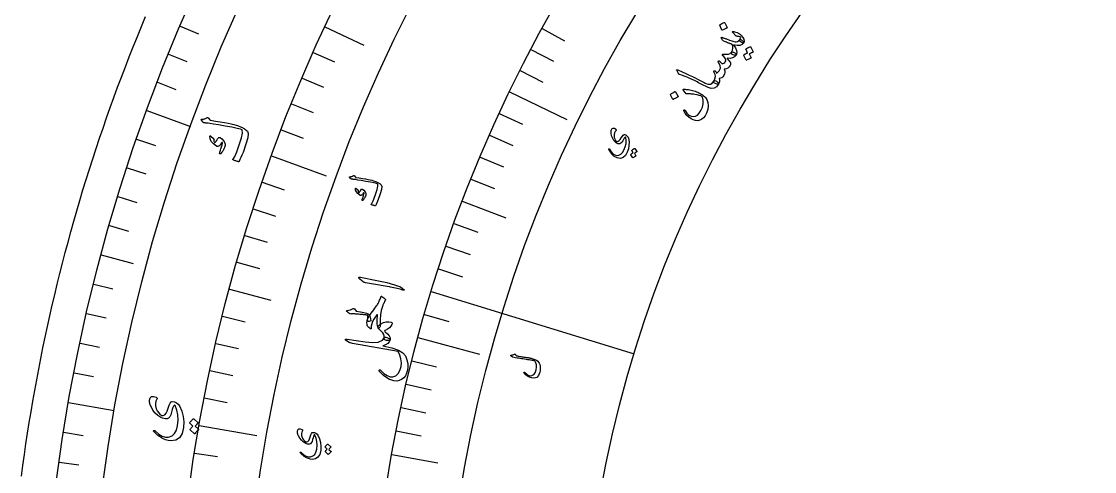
# Model space of a CAD drawing. Header units: millimetres. Extents: x -68 to 68, y -68 to 87.
# Drawn here: x -66.94 to -26, y 8.85 to 26.03 of the extents above; entities that cross this region are included whole.
import ezdxf

# ---------------------------------------------------------------- set-up
doc = ezdxf.new("R2010")
doc.units = ezdxf.units.MM
for name, color, linetype in [('CUT_OUTER', 1, 'Continuous'), ('ENGRAVE', 7, 'Continuous'), ('ENGRAVE_FINE', 8, 'Continuous'), ('TEXT', 5, 'Continuous')]:
    doc.layers.add(name, color=color, linetype=linetype)

msp = doc.modelspace()

# ---------------------------------------------------------------- linework, layer by layer
at = {"layer": 'CUT_OUTER'}
msp.add_lwpolyline([(-66.9404, 8.6736), (-66.8859, 9.0842), (-66.8289, 9.4944), (-66.7694, 9.9043), (-66.7074, 10.3138), (-66.6428, 10.7229), (-66.5758, 11.1316), (-66.5062, 11.5399), (-66.4342, 11.9478), (-66.3596, 12.3552), (-66.2826, 12.7621), (-66.203, 13.1686), (-66.121, 13.5746), (-66.0364, 13.98), (-65.9494, 14.3849), (-65.8599, 14.7893), (-65.7679, 15.1932), (-65.6734, 15.5964), (-65.5765, 15.9991), (-65.4771, 16.4012), (-65.3752, 16.8026), (-65.2709, 17.2034), (-65.1641, 17.6036), (-65.0549, 18.0031), (-64.9432, 18.4019), (-64.8291, 18.8001), (-64.7125, 19.1975), (-64.5935, 19.5942), (-64.472, 19.9902), (-64.3482, 20.3854), (-64.2219, 20.7799), (-64.0932, 21.1735), (-63.962, 21.5664), (-63.8285, 21.9584), (-63.6926, 22.3497), (-63.5542, 22.7401), (-63.4135, 23.1296), (-63.2704, 23.5183), (-63.1249, 23.906), (-62.977, 24.2929), (-62.8268, 24.6789), (-62.6742, 25.0639), (-62.5192, 25.448), (-62.3619, 25.8311), (-62.2022, 26.2133)], dxfattribs=at)
at = {"layer": 'ENGRAVE'}
for points in [[(-55.3641, 25.8167), (-53.8836, 25.1263)], [(-48.3219, 23.3378), (-46.1338, 22.281)], [(-62.1607, 22.6246), (-60.4956, 22.0186)], [(-57.4035, 20.8932), (-55.3103, 20.1313)], [(-50.1239, 19.164), (-48.4594, 18.5276)], [(-63.896, 17.1209), (-62.6735, 16.7933)], [(-59.006, 15.8106), (-57.4282, 15.3878)], [(-51.3095, 15.7164), (-43.5646, 13.3441)], [(-51.8145, 13.9615), (-49.4682, 13.3293)], [(-65.145, 11.4868), (-63.4001, 11.1791)], [(-60.1594, 10.6077), (-57.9658, 10.2209)], [(-52.815, 9.4996), (-51.0611, 9.1841)]]:
    msp.add_lwpolyline(points, dxfattribs=at)
for radius in [66.15, 66.15, 64.3781, 61.0875, 61.0875, 58.4888, 53.6625, 53.6625, 50.8275, 45.5625, 45.5625]:
    msp.add_circle((0, 0), radius, dxfattribs=at)
at = {"layer": 'ENGRAVE_FINE'}
for points in [[(-60.8914, 25.8469), (-60.1924, 25.5502)], [(-47.076, 25.7588), (-46.2233, 25.2922)], [(-61.3332, 24.7802), (-60.6291, 24.4958)], [(-55.8062, 24.8465), (-54.9922, 24.4841)], [(-47.5047, 24.9593), (-46.6443, 24.5072)], [(-56.2313, 23.8688), (-55.4112, 23.5206)], [(-47.9201, 24.1522), (-47.0521, 23.7147)], [(-61.7563, 23.706), (-61.0474, 23.4339)], [(-56.6393, 22.8838), (-55.8132, 22.55)], [(-48.7101, 22.5163), (-47.8278, 22.1085)], [(-57.0301, 21.8918), (-56.1983, 21.5725)], [(-62.5461, 21.5363), (-61.8281, 21.2891)], [(-49.0846, 21.688), (-48.1955, 21.2952)], [(-49.4451, 20.853), (-48.5495, 20.4753)], [(-62.9124, 20.4415), (-62.1902, 20.2068)], [(-57.7594, 19.8881), (-56.9169, 19.5981)], [(-49.7916, 20.0116), (-48.8897, 19.6491)], [(-63.2596, 19.3404), (-62.5334, 19.1184)], [(-58.0977, 18.8771), (-57.2503, 18.6017)], [(-63.5875, 18.2334), (-62.8575, 18.0241)], [(-50.442, 18.3105), (-49.5283, 17.9788)], [(-58.4183, 17.8603), (-57.5662, 17.5998)], [(-50.7456, 17.4512), (-49.8265, 17.1351)], [(-58.7211, 16.838), (-57.8646, 16.5924)], [(-51.0348, 16.5864), (-50.1104, 16.286)], [(-64.1851, 16.0031), (-63.4482, 15.8194)], [(-64.4546, 14.8805), (-63.7147, 14.7097)], [(-59.2729, 14.7784), (-58.4084, 14.5629)], [(-51.5694, 14.8413), (-50.6353, 14.5725)], [(-64.7045, 13.7534), (-63.9617, 13.5955)], [(-59.5218, 13.7417), (-58.6537, 13.5413)], [(-59.7526, 12.7008), (-58.8811, 12.5156)], [(-52.0447, 13.0772), (-51.102, 12.8403)], [(-64.9346, 12.622), (-64.1892, 12.4771)], [(-52.26, 12.1886), (-51.3134, 11.9678)], [(-59.9652, 11.656), (-59.0905, 11.486)], [(-52.4601, 11.2959), (-51.5099, 11.0913)], [(-65.3356, 10.3481), (-64.5856, 10.2293)], [(-52.6452, 10.3995), (-51.6916, 10.2111)], [(-60.3354, 9.5562), (-59.4554, 9.4168)], [(-65.5062, 9.2063), (-64.7542, 9.1006)]]:
    msp.add_lwpolyline(points, dxfattribs=at)
at = {"layer": 'TEXT'}
for points in [[(-40.3022, 25.8794), (-40.303, 25.8834), (-40.3022, 25.8878), (-40.2999, 25.8925), (-40.296, 25.8975), (-40.2564, 25.9257), (-40.2149, 25.9495), (-40.1714, 25.9689), (-40.126, 25.9838), (-40.1202, 25.9844), (-40.1155, 25.9832), (-40.1119, 25.9804), (-40.1094, 25.9758), (-40.0224, 25.7903), (-40.0211, 25.7847), (-40.0231, 25.7798), (-40.0283, 25.7756), (-40.0368, 25.7721), (-40.0442, 25.7692), (-40.0555, 25.7643), (-40.0708, 25.7574), (-40.09, 25.7487), (-40.1133, 25.7378), (-40.1409, 25.7244), (-40.1727, 25.7086), (-40.2088, 25.6904), (-40.2142, 25.6883), (-40.2183, 25.6882), (-40.2212, 25.69), (-40.2228, 25.6938)], [(-40.1661, 25.2838), (-40.1744, 25.2896), (-40.1845, 25.3007), (-40.1963, 25.317), (-40.21, 25.3386), (-40.2223, 25.3601), (-40.232, 25.3776), (-40.2391, 25.3912), (-40.2438, 25.4007), (-40.2441, 25.4136), (-40.2381, 25.4204), (-40.2258, 25.4211), (-40.2072, 25.4158), (-40.1951, 25.4113), (-40.1805, 25.4061), (-40.1635, 25.4002), (-40.1441, 25.3936), (-40.1225, 25.3862), (-40.0991, 25.3777), (-40.0737, 25.3682), (-40.0465, 25.3577), (-39.9311, 25.3166), (-39.8377, 25.2857), (-39.7662, 25.2649), (-39.7168, 25.2542), (-39.6678, 25.2538), (-39.6243, 25.2642), (-39.5865, 25.2856), (-39.5541, 25.318), (-39.545, 25.3273), (-39.5345, 25.3338), (-39.5224, 25.3372), (-39.5089, 25.3376), (-39.4933, 25.335), (-39.478, 25.3286), (-39.4632, 25.3184), (-39.4487, 25.3044), (-39.414, 25.2697), (-39.3911, 25.2419), (-39.38, 25.221), (-39.3808, 25.207), (-39.4459, 25.1419), (-39.5326, 25.1082), (-39.6409, 25.1058), (-39.7709, 25.1346), (-39.7758, 25.1352), (-39.7784, 25.1346), (-39.7786, 25.1329), (-39.7765, 25.1301), (-39.7034, 25.019), (-39.6622, 24.9169), (-39.6531, 24.8239), (-39.6761, 24.7397), (-39.6818, 24.7321), (-39.6902, 24.7278), (-39.7012, 24.7268), (-39.7149, 24.7292), (-39.733, 24.7349), (-39.7554, 24.743), (-39.7821, 24.7535), (-39.8131, 24.7662), (-39.841, 24.7822), (-39.8565, 24.8013), (-39.8598, 24.8234), (-39.8507, 24.8485), (-39.8139, 24.9287), (-39.7977, 25.0054), (-39.8021, 25.0786), (-39.8271, 25.1485), (-39.8329, 25.1532), (-39.847, 25.1598), (-39.8694, 25.1682), (-39.9001, 25.1784), (-39.9191, 25.1847), (-39.9422, 25.1931), (-39.9694, 25.2036), (-40.0007, 25.2161), (-40.036, 25.2305), (-40.0754, 25.2466), (-40.1187, 25.2644), (-40.1661, 25.2838)], [(-39.8015, 25.6097), (-39.81, 25.6215), (-39.8118, 25.6307), (-39.8068, 25.6372), (-39.795, 25.641), (-39.7664, 25.6407), (-39.7309, 25.6338), (-39.6884, 25.6203), (-39.6389, 25.6003), (-39.6141, 25.5889), (-39.5907, 25.577), (-39.5687, 25.5644), (-39.5482, 25.5512), (-39.5289, 25.5375), (-39.511, 25.5234), (-39.4943, 25.509), (-39.4788, 25.4942), (-39.4143, 25.4182), (-39.3764, 25.345), (-39.3653, 25.2746), (-39.3808, 25.207), (-39.3917, 25.1987), (-39.4124, 25.201), (-39.443, 25.214), (-39.4833, 25.2376), (-39.5217, 25.2643), (-39.5463, 25.2866), (-39.5571, 25.3045), (-39.5541, 25.318), (-39.5381, 25.339), (-39.5229, 25.3635), (-39.5084, 25.3916), (-39.4947, 25.4232), (-39.5379, 25.4398), (-39.5749, 25.4517), (-39.6057, 25.459), (-39.6304, 25.4616), (-39.6501, 25.4628), (-39.6664, 25.4658), (-39.6791, 25.4706), (-39.6883, 25.4771)], [(-39.2979, 24.9585), (-39.2988, 24.9624), (-39.2982, 24.9666), (-39.2959, 24.9712), (-39.2921, 24.9762), (-39.2731, 24.9904), (-39.2537, 25.0035), (-39.234, 25.0156), (-39.2139, 25.0266), (-39.1933, 25.0366), (-39.1719, 25.0456), (-39.1498, 25.0536), (-39.127, 25.0606), (-39.1212, 25.0611), (-39.1161, 25.0597), (-39.1119, 25.0565), (-39.1085, 25.0514), (-39.0201, 24.867), (-39.0198, 24.8633), (-39.0221, 24.8596), (-39.0271, 24.856), (-39.0348, 24.8525), (-39.041, 24.8506), (-39.0502, 24.847), (-39.0623, 24.8416), (-39.0775, 24.8344), (-39.0958, 24.8254), (-39.1175, 24.8146), (-39.1425, 24.8019), (-39.1709, 24.7873), (-39.1024, 24.6432), (-39.101, 24.6377), (-39.1028, 24.6329), (-39.1079, 24.6289), (-39.1163, 24.6255), (-39.1235, 24.6226), (-39.1346, 24.6179), (-39.1495, 24.6112), (-39.1684, 24.6027), (-39.1913, 24.5921), (-39.2183, 24.5791), (-39.2495, 24.5637), (-39.2849, 24.546), (-39.2896, 24.5448), (-39.2934, 24.5454), (-39.296, 24.5475), (-39.2977, 24.5514), (-39.3806, 24.7334), (-39.3815, 24.7373), (-39.3809, 24.7415), (-39.3787, 24.7461), (-39.3749, 24.7511), (-39.3596, 24.7637), (-39.3437, 24.7754), (-39.3273, 24.786), (-39.3104, 24.7956), (-39.293, 24.8043), (-39.2753, 24.8121), (-39.2573, 24.819), (-39.239, 24.8251)], [(-40.5129, 24.0774), (-40.5199, 24.0899), (-40.5244, 24.1016), (-40.5265, 24.1124), (-40.526, 24.1224), (-40.5231, 24.131), (-40.5177, 24.1374), (-40.51, 24.1418), (-40.4998, 24.1441), (-40.4885, 24.1432), (-40.4774, 24.138), (-40.4665, 24.1287), (-40.4558, 24.1152), (-40.4511, 24.1071), (-40.4461, 24.0991), (-40.4407, 24.091), (-40.4351, 24.0829), (-40.4294, 24.0746), (-40.4239, 24.066), (-40.4186, 24.0569), (-40.4136, 24.0476), (-40.3202, 24.1402), (-40.2772, 24.2387), (-40.2846, 24.3435), (-40.3424, 24.4547), (-40.3494, 24.4672), (-40.354, 24.4785), (-40.3563, 24.4888), (-40.3563, 24.4979), (-40.3534, 24.5066), (-40.3483, 24.5132), (-40.3412, 24.5179), (-40.3318, 24.5206), (-40.3215, 24.5205), (-40.3114, 24.5168), (-40.3014, 24.5096), (-40.2916, 24.4988), (-40.2687, 24.4712), (-40.2484, 24.4498), (-40.2307, 24.4347), (-40.2155, 24.4258), (-40.1901, 24.4195), (-40.1642, 24.4233), (-40.1379, 24.4371), (-40.1111, 24.461), (-40.0878, 24.4904), (-40.073, 24.519), (-40.0667, 24.5469), (-40.0689, 24.5739), (-40.0812, 24.6039), (-40.1052, 24.6404), (-40.141, 24.6834), (-40.1884, 24.7331), (-40.1939, 24.7395), (-40.1959, 24.7471), (-40.1945, 24.756), (-40.1896, 24.766), (-40.1826, 24.7752), (-40.1749, 24.7812), (-40.1664, 24.784), (-40.1572, 24.7837), (-40.054, 24.7723), (-39.9683, 24.7795), (-39.9001, 24.8056), (-39.8495, 24.8505), (-39.8375, 24.8589), (-39.821, 24.8615), (-39.8001, 24.8584), (-39.7747, 24.8494), (-39.7484, 24.8378), (-39.7259, 24.8249), (-39.7073, 24.8108), (-39.6925, 24.7954), (-39.6803, 24.779), (-39.6733, 24.7646), (-39.6715, 24.7522), (-39.6749, 24.7416), (-39.7327, 24.6755), (-39.8079, 24.6347), (-39.9006, 24.6193), (-40.0108, 24.6291), (-40.0165, 24.6298), (-40.0193, 24.6284), (-40.0194, 24.6249), (-40.0168, 24.6194), (-39.9724, 24.5674), (-39.9374, 24.5226), (-39.9118, 24.4849), (-39.8955, 24.4543), (-39.8873, 24.4269), (-39.8848, 24.4006), (-39.888, 24.3755), (-39.8967, 24.3515), (-39.9403, 24.2896), (-39.993, 24.2449), (-40.055, 24.2173), (-40.1262, 24.2069), (-40.111, 24.143), (-40.1095, 24.0816), (-40.1219, 24.0227), (-40.1481, 23.966), (-40.1834, 23.9177), (-40.2243, 23.8815), (-40.2709, 23.8576), (-40.3232, 23.8459), (-40.3125, 23.7873), (-40.312, 23.7332), (-40.3218, 23.6836), (-40.3419, 23.6384), (-40.3599, 23.6265), (-40.3924, 23.6279), (-40.4392, 23.6427), (-40.5004, 23.6707), (-40.5169, 23.6831), (-40.5255, 23.6992), (-40.5263, 23.719), (-40.5194, 23.7424), (-40.4814, 23.8393), (-40.4676, 23.9273), (-40.4781, 24.0067), (-40.5129, 24.0774)], [(-41.9412, 24.1624), (-41.9449, 24.1697), (-41.9467, 24.1757), (-41.9467, 24.1803), (-41.9449, 24.1835), (-41.9395, 24.1868), (-41.9292, 24.1866), (-41.914, 24.1829), (-41.894, 24.1757), (-41.7364, 24.1071), (-41.5918, 24.0417), (-41.4602, 23.9796), (-41.3414, 23.921), (-41.2408, 23.8692), (-41.1505, 23.8229), (-41.0707, 23.782), (-41.0011, 23.7467), (-40.9421, 23.7167), (-40.8935, 23.6919), (-40.8554, 23.6724), (-40.8278, 23.6582), (-40.7373, 23.6291), (-40.6558, 23.6335), (-40.5832, 23.6713), (-40.5194, 23.7424), (-40.5003, 23.7614), (-40.4781, 23.7677), (-40.4527, 23.7612), (-40.4242, 23.742), (-40.3831, 23.7055), (-40.3556, 23.676), (-40.3419, 23.6537), (-40.3419, 23.6384), (-40.4231, 23.534), (-40.5168, 23.4766), (-40.6234, 23.4665), (-40.7429, 23.5036), (-40.7956, 23.529), (-40.8483, 23.5548), (-40.9008, 23.5811), (-40.9533, 23.6078), (-41.0058, 23.6348), (-41.0583, 23.662), (-41.1109, 23.6894), (-41.1635, 23.717), (-41.2638, 23.7698), (-41.3552, 23.8154), (-41.4376, 23.8539), (-41.5112, 23.8852), (-41.5829, 23.9134), (-41.6599, 23.9425), (-41.742, 23.9726), (-41.8295, 24.0036), (-41.8448, 24.0099), (-41.8576, 24.0177), (-41.8678, 24.0271), (-41.8755, 24.0381)], [(-42.1768, 23.2318), (-42.1779, 23.2358), (-42.1775, 23.2402), (-42.1754, 23.2451), (-42.1718, 23.2504), (-42.1342, 23.2814), (-42.0942, 23.3081), (-42.0521, 23.3306), (-42.0077, 23.3487), (-42.0019, 23.3497), (-41.9971, 23.3488), (-41.9933, 23.3462), (-41.9905, 23.3418), (-41.8915, 23.1621), (-41.8899, 23.1565), (-41.8915, 23.1515), (-41.8965, 23.1469), (-41.9048, 23.1429), (-41.9119, 23.1394), (-41.9229, 23.1337), (-41.9377, 23.1258), (-41.9563, 23.1157), (-41.9789, 23.1031), (-42.0056, 23.0878), (-42.0364, 23.0697), (-42.0712, 23.0489), (-42.0765, 23.0465), (-42.0806, 23.0461), (-42.0836, 23.0478), (-42.0855, 23.0515)], [(-41.668, 23.4408), (-41.6249, 23.4388), (-41.5805, 23.4354), (-41.535, 23.4307), (-41.4883, 23.4245), (-41.4402, 23.4166), (-41.3908, 23.4065), (-41.3399, 23.3943), (-41.2876, 23.3799), (-41.2365, 23.3639), (-41.187, 23.3459), (-41.1391, 23.3259), (-41.0929, 23.3038), (-41.0482, 23.2796), (-41.0049, 23.2533), (-40.963, 23.2247), (-40.9225, 23.1941), (-40.882, 23.1583), (-40.8469, 23.1211), (-40.8172, 23.0825), (-40.793, 23.0424), (-40.7503, 22.9286), (-40.7386, 22.8044), (-40.7577, 22.6696), (-40.8075, 22.524), (-40.8579, 22.4267), (-40.9169, 22.3496), (-40.9846, 22.2925), (-41.0611, 22.2556), (-41.1419, 22.2402), (-41.2246, 22.2441), (-41.3091, 22.2673), (-41.3956, 22.3099), (-41.4793, 22.3697), (-41.5524, 22.4405), (-41.6151, 22.5224), (-41.6671, 22.6153), (-41.6718, 22.6282), (-41.6726, 22.6386), (-41.6696, 22.6466), (-41.6627, 22.6522), (-41.6528, 22.6555), (-41.6429, 22.6526), (-41.6332, 22.6435), (-41.6236, 22.6283), (-41.5511, 22.5244), (-41.4746, 22.4511), (-41.3943, 22.4082), (-41.3102, 22.3957), (-41.2286, 22.4118), (-41.1527, 22.4557), (-41.0822, 22.5273), (-41.0171, 22.6267), (-40.9601, 22.7588), (-40.9311, 22.8888), (-40.93, 23.0167), (-40.9568, 23.1428), (-40.9584, 23.146), (-40.9616, 23.1494), (-40.9663, 23.153), (-40.9725, 23.1569), (-41.024, 23.1822), (-41.088, 23.2044), (-41.1647, 23.2236), (-41.254, 23.2395), (-41.2998, 23.2459), (-41.3428, 23.2513), (-41.3828, 23.2557), (-41.42, 23.2591), (-41.4543, 23.2613), (-41.4855, 23.2622), (-41.5137, 23.2616), (-41.5389, 23.2597), (-41.5518, 23.2593), (-41.5625, 23.261), (-41.571, 23.2648), (-41.5774, 23.2707), (-41.691, 23.4139), (-41.6964, 23.4244), (-41.6944, 23.4324), (-41.6849, 23.4379), (-41.668, 23.4408)], [(-60.0557, 22.2926), (-60.0263, 22.2967), (-59.998, 22.3018), (-59.9707, 22.308), (-59.9445, 22.3152), (-59.9194, 22.3236), (-59.8952, 22.3333), (-59.8719, 22.3444), (-59.8496, 22.3569), (-59.8383, 22.3606), (-59.8273, 22.3591), (-59.8166, 22.3525), (-59.8062, 22.3406), (-59.7533, 22.2731), (-59.7474, 22.2663), (-59.7422, 22.2611), (-59.7377, 22.2574), (-59.7339, 22.2553), (-59.5344, 22.2244), (-59.3546, 22.195), (-59.1945, 22.1672), (-59.0542, 22.141), (-58.9337, 22.1165), (-58.8333, 22.0935), (-58.753, 22.0722), (-58.6928, 22.0525), (-58.5809, 22.0104), (-58.5462, 21.9951), (-58.512, 21.978), (-58.4783, 21.9592), (-58.4451, 21.9386), (-58.4124, 21.9161), (-58.3803, 21.8916), (-58.3489, 21.8651), (-58.318, 21.8365), (-58.2894, 21.7479), (-58.3087, 21.5835), (-58.3752, 21.3431), (-58.488, 21.0264), (-58.5269, 20.9288), (-58.5652, 20.8393), (-58.6032, 20.758), (-58.6407, 20.6849), (-58.6461, 20.6789), (-58.6524, 20.6755), (-58.6593, 20.6746), (-58.667, 20.6762), (-58.7029, 20.6865), (-58.7356, 20.6962), (-58.7649, 20.7051), (-58.7909, 20.7134), (-58.8139, 20.7211), (-58.8341, 20.7283), (-58.8516, 20.7351), (-58.8664, 20.7413), (-58.8745, 20.7453), (-58.8782, 20.75), (-58.8775, 20.7554), (-58.8723, 20.7614), (-58.8371, 20.8093), (-58.8007, 20.8741), (-58.7631, 20.9558), (-58.7241, 21.0544), (-58.6166, 21.3523), (-58.5455, 21.5901), (-58.5115, 21.7683), (-58.5152, 21.887), (-58.5848, 21.9128), (-58.7164, 21.9459), (-58.9102, 21.9861), (-59.166, 22.0332), (-59.4231, 22.0781), (-59.6178, 22.111), (-59.7503, 22.1321), (-59.8204, 22.1417), (-59.8397, 22.1437), (-59.8579, 22.1456), (-59.8748, 22.1474), (-59.8904, 22.1491), (-59.9047, 22.1505), (-59.9174, 22.1517), (-59.9286, 22.1527), (-59.9382, 22.1535), (-59.9587, 22.1564), (-59.9771, 22.1625), (-59.9933, 22.1718), (-60.0074, 22.1843), (-60.0779, 22.2609), (-60.0824, 22.2668), (-60.0847, 22.2722), (-60.085, 22.2771), (-60.0832, 22.2816), (-60.0781, 22.286), (-60.0719, 22.2893), (-60.0644, 22.2916), (-60.0557, 22.2926)], [(-44.2564, 21.865), (-44.293, 21.8279), (-44.318, 21.7786), (-44.3313, 21.7172), (-44.3328, 21.6437), (-44.3248, 21.5927), (-44.3085, 21.5456), (-44.2839, 21.5024), (-44.2511, 21.4631), (-44.2437, 21.4572), (-44.235, 21.4527), (-44.2252, 21.4499), (-44.2142, 21.4486), (-44.1743, 21.4561), (-44.1345, 21.4817), (-44.0947, 21.5255), (-44.0549, 21.5875), (-44.0161, 21.6489), (-43.9804, 21.6897), (-43.9478, 21.71), (-43.9182, 21.7098), (-43.8677, 21.6864), (-43.8281, 21.6547), (-43.7994, 21.6147), (-43.7816, 21.5664), (-43.7617, 21.4313), (-43.7629, 21.2988), (-43.7853, 21.1686), (-43.8288, 21.0407), (-43.9013, 20.913), (-43.9886, 20.8331), (-44.091, 20.801), (-44.2087, 20.8168), (-44.2658, 20.8413), (-44.323, 20.8781), (-44.3803, 20.9272), (-44.4377, 20.9885), (-44.4528, 21.0076), (-44.467, 21.0266), (-44.4804, 21.0455), (-44.4929, 21.0644), (-44.5047, 21.0833), (-44.5158, 21.1024), (-44.5262, 21.1217), (-44.5358, 21.1412), (-44.539, 21.1508), (-44.5388, 21.1579), (-44.5352, 21.1625), (-44.528, 21.1646), (-44.5207, 21.1642), (-44.5142, 21.1618), (-44.5086, 21.1576), (-44.5039, 21.1515), (-44.4396, 21.0515), (-44.3731, 20.979), (-44.3047, 20.9339), (-44.2343, 20.9159), (-44.1475, 20.924), (-44.0716, 20.9602), (-44.0068, 21.0245), (-43.9528, 21.117), (-43.9033, 21.2449), (-43.875, 21.368), (-43.8678, 21.4866), (-43.882, 21.6006), (-43.8842, 21.6082), (-43.888, 21.6125), (-43.8935, 21.6135), (-43.9005, 21.6114), (-43.9183, 21.5975), (-43.9415, 21.5695), (-43.9698, 21.5273), (-44.0032, 21.471), (-44.0397, 21.4148), (-44.0757, 21.3759), (-44.1114, 21.3543), (-44.1467, 21.35), (-44.1823, 21.3573), (-44.2165, 21.3711), (-44.2495, 21.3915), (-44.2812, 21.4184), (-44.3377, 21.4836), (-44.3826, 21.5579), (-44.416, 21.6414), (-44.4378, 21.7342), (-44.442, 21.7581), (-44.4448, 21.7807), (-44.446, 21.8019), (-44.4458, 21.8218), (-44.4443, 21.8402), (-44.4416, 21.8573), (-44.4376, 21.8728), (-44.4325, 21.887), (-44.4017, 21.937), (-44.363, 21.9579), (-44.3164, 21.9496), (-44.262, 21.9121), (-44.2493, 21.898), (-44.2441, 21.8854), (-44.2465, 21.8744), (-44.2564, 21.865)], [(-59.7515, 21.649), (-59.7493, 21.6531), (-59.7462, 21.6563), (-59.7422, 21.6584), (-59.7372, 21.6596), (-59.7333, 21.6592), (-59.7294, 21.6581), (-59.7253, 21.6563), (-59.7212, 21.6538), (-59.6173, 21.561), (-59.6072, 21.5506), (-59.6, 21.5409), (-59.5957, 21.532), (-59.5945, 21.5238), (-59.5968, 21.4917), (-59.595, 21.463), (-59.589, 21.4378), (-59.5789, 21.4159), (-59.5717, 21.4098), (-59.5613, 21.4109), (-59.5475, 21.4194), (-59.5305, 21.4352), (-59.5214, 21.4466), (-59.5124, 21.4585), (-59.5035, 21.4709), (-59.4948, 21.4839), (-59.4861, 21.4976), (-59.4775, 21.512), (-59.4689, 21.5273), (-59.4603, 21.5435), (-59.4147, 21.5934), (-59.3582, 21.5941), (-59.2907, 21.5457), (-59.212, 21.4483), (-59.1912, 21.4124), (-59.1766, 21.3794), (-59.1685, 21.3495), (-59.1667, 21.3225), (-59.1707, 21.2949), (-59.1813, 21.2587), (-59.1985, 21.2138), (-59.2224, 21.1602), (-59.2351, 21.1331), (-59.2482, 21.1077), (-59.2617, 21.084), (-59.2755, 21.0621), (-59.2891, 21.0418), (-59.3023, 21.0229), (-59.315, 21.0054), (-59.3271, 20.9894), (-59.3372, 20.9805), (-59.3471, 20.975), (-59.3567, 20.973), (-59.366, 20.9745), (-59.3745, 20.9792), (-59.3795, 20.9858), (-59.3808, 20.9944), (-59.3785, 21.005), (-59.3692, 21.038), (-59.3581, 21.0752), (-59.3452, 21.1167), (-59.3304, 21.1623), (-59.3027, 21.2475), (-59.2841, 21.3152), (-59.2746, 21.3652), (-59.2744, 21.3978), (-59.2758, 21.4025), (-59.2786, 21.4058), (-59.2829, 21.4077), (-59.2888, 21.4082), (-59.2928, 21.4074), (-59.2972, 21.4047), (-59.3019, 21.4002), (-59.3069, 21.3939), (-59.3471, 21.3326), (-59.3652, 21.3075), (-59.3841, 21.2872), (-59.4039, 21.2718), (-59.4245, 21.2612), (-59.4469, 21.254), (-59.4678, 21.2525), (-59.4873, 21.2567), (-59.5055, 21.2666), (-59.6201, 21.3554), (-59.6993, 21.4487), (-59.7431, 21.5466), (-59.7515, 21.649)], [(-43.6525, 21.0976), (-43.6534, 21.1002), (-43.6533, 21.103), (-43.6521, 21.1062), (-43.65, 21.1098), (-43.6385, 21.1206), (-43.6267, 21.1308), (-43.6146, 21.1403), (-43.6021, 21.1492), (-43.5893, 21.1574), (-43.5758, 21.165), (-43.5618, 21.172), (-43.5473, 21.1784), (-43.5434, 21.1791), (-43.54, 21.1786), (-43.5369, 21.1768), (-43.5343, 21.1737), (-43.4615, 21.0585), (-43.461, 21.0561), (-43.4622, 21.0534), (-43.4653, 21.0507), (-43.4701, 21.0477), (-43.474, 21.046), (-43.4798, 21.0429), (-43.4875, 21.0383), (-43.4969, 21.0324), (-43.5084, 21.0251), (-43.5219, 21.0162), (-43.5375, 21.0059), (-43.5552, 20.9941), (-43.4989, 20.9038), (-43.4975, 20.9003), (-43.4984, 20.897), (-43.5014, 20.8939), (-43.5067, 20.891), (-43.5113, 20.8886), (-43.5183, 20.8846), (-43.5277, 20.879), (-43.5395, 20.872), (-43.5539, 20.8632), (-43.5708, 20.8525), (-43.5903, 20.84), (-43.6124, 20.8255), (-43.6155, 20.8244), (-43.618, 20.8245), (-43.6199, 20.8257), (-43.6213, 20.8281), (-43.69, 20.9424), (-43.6909, 20.9449), (-43.6908, 20.9478), (-43.6897, 20.951), (-43.6875, 20.9546), (-43.6784, 20.9641), (-43.6688, 20.973), (-43.6587, 20.9813), (-43.6482, 20.9889), (-43.6374, 20.996), (-43.6263, 21.0025), (-43.6149, 21.0085), (-43.6032, 21.0139)], [(-54.409, 20.1001), (-54.3888, 20.1028), (-54.3693, 20.1063), (-54.3506, 20.1106), (-54.3327, 20.1155), (-54.3154, 20.1212), (-54.2988, 20.1279), (-54.2828, 20.1355), (-54.2675, 20.144), (-54.2598, 20.1466), (-54.2522, 20.1456), (-54.2448, 20.141), (-54.2377, 20.1329), (-54.2012, 20.0867), (-54.1971, 20.0821), (-54.1935, 20.0785), (-54.1904, 20.076), (-54.1878, 20.0745), (-54.0506, 20.0534), (-53.927, 20.0334), (-53.8169, 20.0145), (-53.7204, 19.9967), (-53.6376, 19.98), (-53.5685, 19.9644), (-53.5133, 19.9498), (-53.4718, 19.9364), (-53.3948, 19.9077), (-53.371, 19.8972), (-53.3474, 19.8855), (-53.3242, 19.8726), (-53.3013, 19.8585), (-53.2788, 19.8431), (-53.2567, 19.8263), (-53.2351, 19.8081), (-53.2138, 19.7885), (-53.1941, 19.7275), (-53.2072, 19.6143), (-53.2529, 19.4488), (-53.3306, 19.2306), (-53.3575, 19.1634), (-53.384, 19.1019), (-53.4102, 19.0459), (-53.4361, 18.9956), (-53.4399, 18.9916), (-53.4442, 18.9892), (-53.449, 18.9886), (-53.4543, 18.9897), (-53.4789, 18.9968), (-53.5014, 19.0035), (-53.5215, 19.0098), (-53.5394, 19.0155), (-53.5552, 19.0208), (-53.5691, 19.0258), (-53.5811, 19.0305), (-53.5912, 19.0348), (-53.5968, 19.0376), (-53.5993, 19.0408), (-53.5988, 19.0445), (-53.5952, 19.0486), (-53.571, 19.0815), (-53.5458, 19.126), (-53.5198, 19.1822), (-53.4929, 19.2501), (-53.4188, 19.455), (-53.37, 19.6186), (-53.3468, 19.7412), (-53.3495, 19.8229), (-53.3974, 19.8406), (-53.4879, 19.8631), (-53.6211, 19.8905), (-53.7971, 19.9226), (-53.9738, 19.9532), (-54.1077, 19.9757), (-54.1988, 19.9902), (-54.247, 19.9967), (-54.2603, 19.9981), (-54.2728, 19.9994), (-54.2844, 20.0006), (-54.2951, 20.0018), (-54.3049, 20.0028), (-54.3137, 20.0036), (-54.3213, 20.0043), (-54.328, 20.0048), (-54.3421, 20.0068), (-54.3547, 20.011), (-54.3659, 20.0174), (-54.3756, 20.026), (-54.4241, 20.0784), (-54.4272, 20.0824), (-54.4289, 20.0861), (-54.4291, 20.0894), (-54.4279, 20.0925), (-54.4244, 20.0955), (-54.4201, 20.0978), (-54.4149, 20.0993), (-54.409, 20.1001)], [(-54.199, 19.6592), (-54.1975, 19.662), (-54.1954, 19.6642), (-54.1926, 19.6656), (-54.1892, 19.6664), (-54.1866, 19.6661), (-54.1838, 19.6654), (-54.181, 19.6641), (-54.1782, 19.6624), (-54.1068, 19.5987), (-54.0998, 19.5916), (-54.0948, 19.5849), (-54.0919, 19.5788), (-54.0911, 19.5732), (-54.0927, 19.5512), (-54.0914, 19.5315), (-54.0873, 19.5142), (-54.0804, 19.4992), (-54.0754, 19.495), (-54.0682, 19.4957), (-54.0588, 19.5015), (-54.0471, 19.5124), (-54.0408, 19.5201), (-54.0346, 19.5283), (-54.0286, 19.5368), (-54.0226, 19.5457), (-54.0166, 19.5551), (-54.0107, 19.565), (-54.0047, 19.5755), (-53.9988, 19.5866), (-53.9676, 19.6208), (-53.9287, 19.6213), (-53.8823, 19.588), (-53.8282, 19.5211), (-53.8138, 19.4964), (-53.8039, 19.4738), (-53.7983, 19.4532), (-53.7971, 19.4346), (-53.7998, 19.4157), (-53.8071, 19.3908), (-53.819, 19.36), (-53.8354, 19.3233), (-53.8442, 19.3046), (-53.8532, 19.2872), (-53.8625, 19.271), (-53.872, 19.2559), (-53.8814, 19.242), (-53.8905, 19.229), (-53.8992, 19.2171), (-53.9076, 19.2061), (-53.9145, 19.2), (-53.9213, 19.1962), (-53.9279, 19.1949), (-53.9343, 19.196), (-53.9402, 19.1992), (-53.9436, 19.2037), (-53.9445, 19.2096), (-53.9429, 19.2169), (-53.9365, 19.2395), (-53.9288, 19.2651), (-53.9199, 19.2935), (-53.9096, 19.3248), (-53.8905, 19.3833), (-53.8777, 19.4297), (-53.8712, 19.4641), (-53.8711, 19.4864), (-53.872, 19.4897), (-53.874, 19.492), (-53.8769, 19.4933), (-53.8809, 19.4936), (-53.8837, 19.493), (-53.8867, 19.4912), (-53.8899, 19.4881), (-53.8934, 19.4838), (-53.9211, 19.4418), (-53.9335, 19.4245), (-53.9465, 19.4106), (-53.9601, 19.4001), (-53.9743, 19.3928), (-53.9897, 19.3879), (-54.004, 19.3869), (-54.0175, 19.3898), (-54.0299, 19.3967), (-54.1087, 19.4577), (-54.1631, 19.5218), (-54.1932, 19.589), (-54.199, 19.6592)], [(-54.0265, 16.1949), (-54.0652, 16.233), (-54.0754, 16.2574), (-54.0573, 16.268), (-54.0109, 16.265), (-53.3856, 16.1396), (-53.0023, 16.0609), (-52.7022, 15.9783), (-52.4849, 15.892), (-52.3506, 15.8025), (-52.341, 15.7907), (-52.3366, 15.7816), (-52.3376, 15.775), (-52.3439, 15.771), (-52.3525, 15.7689), (-52.3628, 15.7687), (-52.375, 15.7703), (-52.389, 15.7739), (-52.4965, 15.8062), (-52.6119, 15.8356), (-52.7354, 15.8619), (-52.8669, 15.8852), (-52.9011, 15.892), (-52.9937, 15.9091), (-53.1447, 15.9366), (-53.3542, 15.9743), (-53.8201, 16.0532), (-53.8444, 16.059), (-53.866, 16.0669), (-53.8851, 16.0767), (-53.9015, 16.0885)], [(-53.6178, 14.3007), (-53.6537, 14.3192), (-53.6848, 14.3409), (-53.7111, 14.3656), (-53.7324, 14.3935), (-53.7484, 14.4297), (-53.7571, 14.4739), (-53.7587, 14.526), (-53.753, 14.5859), (-53.7473, 14.6179), (-53.7396, 14.6488), (-53.7301, 14.6784), (-53.7187, 14.7068), (-53.7058, 14.7341), (-53.6916, 14.7604), (-53.6762, 14.7857), (-53.6595, 14.8099), (-53.5977, 14.8907), (-53.5427, 14.9629), (-53.4945, 15.0266), (-53.4531, 15.0819), (-53.4186, 15.1288), (-53.3908, 15.1676), (-53.3699, 15.1983), (-53.3557, 15.221), (-53.333, 15.2651), (-53.3119, 15.3081), (-53.2925, 15.3498), (-53.2748, 15.3902), (-53.2585, 15.4289), (-53.2436, 15.4653), (-53.23, 15.4993), (-53.2177, 15.531), (-53.2148, 15.5358), (-53.2098, 15.5375), (-53.2025, 15.5362), (-53.1932, 15.532), (-53.1537, 15.5088), (-53.1173, 15.4821), (-53.0839, 15.4519), (-53.0536, 15.4182), (-53.0506, 15.4128), (-53.0494, 15.4069), (-53.0501, 15.4005), (-53.0526, 15.3936), (-53.0716, 15.3593), (-53.0893, 15.3262), (-53.1059, 15.2942), (-53.1212, 15.2634), (-53.1352, 15.2339), (-53.1475, 15.2058), (-53.1583, 15.1791), (-53.1674, 15.1537), (-53.2134, 14.9989), (-53.2425, 14.8302), (-53.2546, 14.6478), (-53.2497, 14.4521), (-53.2497, 14.4185), (-53.2547, 14.389), (-53.2646, 14.3634), (-53.2795, 14.3419), (-53.2961, 14.3276), (-53.3112, 14.3236), (-53.3249, 14.33), (-53.3372, 14.3467), (-53.3547, 14.4067), (-53.3647, 14.5055), (-53.367, 14.643), (-53.3611, 14.8193), (-53.3618, 14.8266), (-53.363, 14.832), (-53.3647, 14.8355), (-53.3669, 14.8371), (-53.3848, 14.8279), (-53.4127, 14.7958), (-53.4506, 14.7408), (-53.4984, 14.6627), (-53.5453, 14.5728), (-53.5772, 14.4842), (-53.5942, 14.397), (-53.5962, 14.3111), (-53.5965, 14.3031), (-53.6002, 14.2987), (-53.6073, 14.2979), (-53.6178, 14.3007)], [(-54.4765, 14.917), (-54.486, 14.9248), (-54.4946, 14.9319), (-54.5024, 14.9383), (-54.5094, 14.9439), (-54.5155, 14.9488), (-54.5204, 14.9528), (-54.5243, 14.956), (-54.527, 14.9584), (-54.5313, 14.964), (-54.5339, 14.9699), (-54.5347, 14.976), (-54.5338, 14.9823), (-54.5314, 14.988), (-54.5277, 14.9923), (-54.5227, 14.9953), (-54.5164, 14.9968), (-54.4524, 15.006), (-54.393, 15.0206), (-54.3381, 15.0405), (-54.2877, 15.0657), (-54.2751, 15.0704), (-54.263, 15.0698), (-54.2514, 15.0638), (-54.2403, 15.0525), (-54.173, 14.9653), (-54.0036, 14.9459), (-53.8756, 14.9239), (-53.7768, 14.896), (-53.7072, 14.8623), (-53.6667, 14.8227), (-53.6506, 14.789), (-53.6363, 14.7405), (-53.6236, 14.6772), (-53.6125, 14.5992), (-53.6753, 14.5747), (-53.717, 14.5775), (-53.7375, 14.6078), (-53.7367, 14.6656), (-53.7312, 14.708), (-53.728, 14.7466), (-53.7271, 14.7815), (-53.7286, 14.8127), (-53.7396, 14.8163), (-53.7559, 14.8198), (-53.7773, 14.8233), (-53.804, 14.8267), (-53.8361, 14.8301), (-53.8736, 14.8339), (-53.9166, 14.838), (-53.965, 14.8424), (-54.0247, 14.848), (-54.0807, 14.8527), (-54.1332, 14.8566), (-54.1819, 14.8596), (-54.2273, 14.8617), (-54.2694, 14.8627), (-54.3083, 14.8626), (-54.344, 14.8615), (-54.3722, 14.8613), (-54.3946, 14.863), (-54.4111, 14.8665), (-54.4217, 14.8718), (-54.4307, 14.8802), (-54.4428, 14.8906), (-54.4581, 14.9029), (-54.4765, 14.917)], [(-53.3413, 14.3613), (-53.3291, 14.3943), (-53.3081, 14.4249), (-53.2783, 14.4531), (-53.2397, 14.4789), (-53.1304, 14.5326), (-53.0264, 14.5615), (-52.9279, 14.5655), (-52.8348, 14.5449), (-52.8102, 14.5313), (-52.7974, 14.5126), (-52.7963, 14.4888), (-52.8071, 14.4599), (-52.8471, 14.3946), (-52.9027, 14.3359), (-52.9738, 14.2835), (-53.0607, 14.2376), (-53.0779, 14.2269), (-53.0843, 14.2145), (-53.0796, 14.2006), (-53.064, 14.1851), (-52.9711, 14.1079), (-52.9088, 14.0304), (-52.8769, 13.9525), (-52.8756, 13.8741), (-52.8798, 13.8673), (-52.8883, 13.8615), (-52.9012, 13.857), (-52.9185, 13.8535), (-52.9676, 13.8514), (-53.0105, 13.855), (-53.0473, 13.8643), (-53.0778, 13.8792), (-53.0887, 13.8891), (-53.0962, 13.9014), (-53.1003, 13.9161), (-53.1012, 13.9333), (-53.1008, 14.0131), (-53.1171, 14.0837), (-53.1502, 14.1451), (-53.2002, 14.1974), (-53.2586, 14.248), (-53.3015, 14.2922), (-53.3291, 14.33), (-53.3413, 14.3613)], [(-53.8278, 13.7947), (-53.5464, 13.7703), (-53.3279, 13.7928), (-53.1721, 13.862), (-53.0787, 13.9781), (-53.0639, 13.9832), (-53.0382, 13.9794), (-53.0013, 13.9667), (-52.9534, 13.9451), (-52.9162, 13.9263), (-52.8907, 13.9086), (-52.8769, 13.8921), (-52.875, 13.8766), (-52.9097, 13.7951), (-52.9669, 13.7293), (-53.0468, 13.6792), (-53.1493, 13.6448), (-52.8134, 13.5726), (-52.5588, 13.4859), (-52.3853, 13.3852), (-52.2928, 13.2705), (-52.2368, 13.112), (-52.2042, 12.9664), (-52.1952, 12.8334), (-52.2099, 12.7128), (-52.2447, 12.5974), (-52.2939, 12.4999), (-52.3576, 12.4205), (-52.4359, 12.3589), (-52.5256, 12.3183), (-52.6236, 12.302), (-52.7298, 12.31), (-52.8443, 12.3425), (-52.9035, 12.3679), (-52.9617, 12.3978), (-53.0189, 12.4323), (-53.0749, 12.4713), (-53.1298, 12.5151), (-53.1836, 12.5638), (-53.2361, 12.6174), (-53.2875, 12.6759), (-53.2925, 12.6841), (-53.2955, 12.6924), (-53.2965, 12.7009), (-53.2954, 12.7096), (-53.2928, 12.7164), (-53.2885, 12.7218), (-53.2826, 12.7258), (-53.2749, 12.7285), (-53.2663, 12.7289), (-53.2575, 12.7263), (-53.2483, 12.7206), (-53.2389, 12.712), (-53.1098, 12.5907), (-52.9881, 12.5094), (-52.8739, 12.4678), (-52.7674, 12.4658), (-52.6544, 12.5065), (-52.5651, 12.5857), (-52.4993, 12.7032), (-52.4569, 12.8592), (-52.4452, 13.0037), (-52.4604, 13.1465), (-52.5023, 13.2879), (-52.5709, 13.4279), (-54.3092, 13.7415), (-54.3507, 13.7491), (-54.3854, 13.7573), (-54.4132, 13.7662), (-54.4342, 13.7758), (-54.5725, 13.8627), (-54.5807, 13.8845), (-54.5729, 13.8982), (-54.5491, 13.9038), (-54.5093, 13.9011)], [(-48.2684, 13.2653), (-48.2721, 13.2692), (-48.2744, 13.2734), (-48.2752, 13.2781), (-48.2745, 13.2831), (-48.2724, 13.2877), (-48.2688, 13.2912), (-48.2637, 13.2934), (-48.2572, 13.2944), (-48.2197, 13.2991), (-48.1864, 13.3059), (-48.1576, 13.3148), (-48.133, 13.326), (-48.1245, 13.329), (-48.1159, 13.3281), (-48.1071, 13.3233), (-48.0982, 13.3148), (-48.0941, 13.3097), (-48.0902, 13.3049), (-48.0865, 13.3004), (-48.0828, 13.2961), (-48.0794, 13.292), (-48.0763, 13.2883), (-48.0735, 13.2848), (-48.071, 13.2816), (-48.0664, 13.2761), (-48.0604, 13.2714), (-48.0529, 13.2676), (-48.0441, 13.2645), (-48.0182, 13.2593), (-47.9899, 13.254), (-47.9591, 13.2486), (-47.9259, 13.2431), (-47.8902, 13.2374), (-47.8522, 13.2315), (-47.8117, 13.2253), (-47.7689, 13.2188), (-47.726, 13.213), (-47.6858, 13.2071), (-47.6482, 13.2014), (-47.6132, 13.1956), (-47.5808, 13.1899), (-47.5509, 13.1845), (-47.5233, 13.1792), (-47.4982, 13.174), (-47.4247, 13.1557), (-47.3572, 13.1306), (-47.2958, 13.0987), (-47.2404, 13.06), (-47.2101, 13.0289), (-47.1858, 12.9871), (-47.1673, 12.9346), (-47.1547, 12.8713), (-47.148, 12.8048), (-47.1471, 12.7438), (-47.1519, 12.6883), (-47.1624, 12.6383), (-47.2125, 12.5194), (-47.2828, 12.4432), (-47.3737, 12.4099), (-47.4853, 12.4195), (-47.5631, 12.4467), (-47.6355, 12.4879), (-47.7025, 12.5432), (-47.7639, 12.6125), (-47.7672, 12.6175), (-47.7688, 12.6222), (-47.7688, 12.6266), (-47.767, 12.6308), (-47.764, 12.6349), (-47.7608, 12.6378), (-47.7573, 12.6395), (-47.7535, 12.6399), (-47.7482, 12.6395), (-47.7434, 12.638), (-47.739, 12.6354), (-47.7351, 12.6318), (-47.6782, 12.5805), (-47.6283, 12.5424), (-47.5853, 12.5174), (-47.5494, 12.5055), (-47.4641, 12.5093), (-47.3952, 12.5478), (-47.3423, 12.6208), (-47.3055, 12.7285), (-47.2896, 12.8302), (-47.2916, 12.9209), (-47.3117, 13.0008), (-47.3499, 13.0697), (-47.3759, 13.0757), (-47.4065, 13.082), (-47.4415, 13.0886), (-47.4811, 13.0957), (-47.5254, 13.103), (-47.5745, 13.1105), (-47.6283, 13.1183), (-47.687, 13.1262), (-47.7473, 13.1351), (-47.8065, 13.144), (-47.8648, 13.153), (-47.9221, 13.1622), (-47.9783, 13.1715), (-48.0334, 13.1812), (-48.0875, 13.1911), (-48.1405, 13.2013), (-48.1921, 13.2091), (-48.1977, 13.2109), (-48.2028, 13.2132), (-48.2074, 13.216), (-48.2115, 13.2192)], [(-61.7733, 11.6108), (-61.8138, 11.5377), (-61.831, 11.4509), (-61.8249, 11.3505), (-61.7954, 11.2365), (-61.761, 11.1615), (-61.7155, 11.096), (-61.6589, 11.0401), (-61.5913, 10.9938), (-61.5772, 10.9879), (-61.5619, 10.9849), (-61.5455, 10.9847), (-61.528, 10.9875), (-61.4699, 11.0163), (-61.4198, 11.0731), (-61.3775, 11.1578), (-61.343, 11.2703), (-61.3099, 11.3816), (-61.2725, 11.4598), (-61.231, 11.5051), (-61.1854, 11.5176), (-61.0975, 11.5033), (-61.0228, 11.4716), (-60.9613, 11.4224), (-60.913, 11.3558), (-60.8238, 11.1567), (-60.7681, 10.9526), (-60.7459, 10.743), (-60.7571, 10.5278), (-60.8128, 10.3003), (-60.9121, 10.1396), (-61.0556, 10.0456), (-61.2435, 10.0183), (-61.3422, 10.0311), (-61.4463, 10.0626), (-61.5561, 10.1129), (-61.6714, 10.1821), (-61.7028, 10.2048), (-61.733, 10.2278), (-61.7619, 10.251), (-61.7895, 10.2745), (-61.816, 10.2985), (-61.8414, 10.3231), (-61.8658, 10.3483), (-61.8891, 10.3741), (-61.8983, 10.3874), (-61.9011, 10.3984), (-61.8975, 10.4071), (-61.8875, 10.4135), (-61.8759, 10.416), (-61.8649, 10.4153), (-61.8545, 10.4112), (-61.8446, 10.4038), (-61.7018, 10.2782), (-61.5678, 10.1958), (-61.4427, 10.1563), (-61.3266, 10.1595), (-61.1964, 10.2099), (-61.0956, 10.2986), (-61.024, 10.4256), (-60.9813, 10.5911), (-60.9608, 10.809), (-60.9707, 11.0106), (-61.0112, 11.1959), (-61.0824, 11.3652), (-61.0891, 11.3758), (-61.0968, 11.3808), (-61.1056, 11.3801), (-61.1155, 11.3738), (-61.137, 11.3447), (-61.1605, 11.2916), (-61.1858, 11.2145), (-61.213, 11.1134), (-61.2447, 11.0112), (-61.2833, 10.9358), (-61.3289, 10.8871), (-61.3814, 10.8651), (-61.4392, 10.8608), (-61.498, 10.8672), (-61.5577, 10.8843), (-61.6182, 10.912), (-61.7334, 10.9877), (-61.8349, 11.0827), (-61.9226, 11.1969), (-61.9964, 11.3305), (-62.0132, 11.3655), (-62.0272, 11.3992), (-62.0383, 11.4314), (-62.0466, 11.4621), (-62.0522, 11.4912), (-62.0553, 11.5187), (-62.056, 11.5445), (-62.0541, 11.5685), (-62.0283, 11.659), (-61.9777, 11.708), (-61.9023, 11.7153), (-61.8022, 11.681), (-61.7766, 11.6647), (-61.7633, 11.6475), (-61.7622, 11.6296), (-61.7733, 11.6108)], [(-60.5106, 10.6915), (-60.5131, 10.695), (-60.5141, 10.6994), (-60.5138, 10.7049), (-60.5121, 10.7112), (-60.4991, 10.7329), (-60.4853, 10.7536), (-60.4708, 10.7734), (-60.4555, 10.7923), (-60.4393, 10.8105), (-60.4219, 10.8279), (-60.4034, 10.8447), (-60.3838, 10.8608), (-60.3782, 10.8636), (-60.3726, 10.8643), (-60.3672, 10.8629), (-60.3618, 10.8593), (-60.1995, 10.714), (-60.1976, 10.7105), (-60.1984, 10.7059), (-60.2019, 10.7003), (-60.208, 10.6937), (-60.2134, 10.6894), (-60.2209, 10.6821), (-60.2307, 10.6719), (-60.2427, 10.6587), (-60.2571, 10.6425), (-60.2741, 10.6231), (-60.2936, 10.6005), (-60.3157, 10.5747), (-60.1895, 10.4608), (-60.1859, 10.4559), (-60.1858, 10.4505), (-60.1891, 10.4444), (-60.196, 10.4378), (-60.202, 10.432), (-60.211, 10.4229), (-60.223, 10.4103), (-60.2382, 10.3943), (-60.2564, 10.3747), (-60.2778, 10.351), (-60.3023, 10.3233), (-60.33, 10.2916), (-60.3343, 10.2886), (-60.3381, 10.2876), (-60.3417, 10.2886), (-60.3449, 10.2918), (-60.5005, 10.4372), (-60.503, 10.4406), (-60.5041, 10.4451), (-60.5038, 10.4505), (-60.5021, 10.4569), (-60.4921, 10.4755), (-60.4812, 10.4933), (-60.4694, 10.5104), (-60.4566, 10.5266), (-60.443, 10.5421), (-60.4287, 10.5569), (-60.4138, 10.571), (-60.3982, 10.5843)], [(-56.2197, 10.4065), (-56.2474, 10.3563), (-56.2591, 10.2966), (-56.2548, 10.2277), (-56.2343, 10.1494), (-56.2106, 10.0979), (-56.1793, 10.0529), (-56.1404, 10.0146), (-56.0939, 9.9828), (-56.0842, 9.9787), (-56.0737, 9.9766), (-56.0624, 9.9765), (-56.0504, 9.9784), (-56.0104, 9.9983), (-55.976, 10.0374), (-55.947, 10.0957), (-55.9233, 10.1732), (-55.9007, 10.2497), (-55.8751, 10.3037), (-55.8467, 10.3349), (-55.8153, 10.3436), (-55.7549, 10.334), (-55.7035, 10.3123), (-55.6611, 10.2785), (-55.6278, 10.2327), (-55.5663, 10.0956), (-55.5279, 9.9549), (-55.5126, 9.8104), (-55.5205, 9.6618), (-55.559, 9.5049), (-55.6276, 9.3942), (-55.7265, 9.3295), (-55.8558, 9.3111), (-55.9235, 9.3201), (-55.9951, 9.3419), (-56.0704, 9.3767), (-56.1496, 9.4246), (-56.1712, 9.4402), (-56.1919, 9.4561), (-56.2117, 9.4721), (-56.2306, 9.4883), (-56.2488, 9.5049), (-56.2662, 9.5218), (-56.2829, 9.5392), (-56.2989, 9.5569), (-56.3053, 9.5661), (-56.3072, 9.5737), (-56.3047, 9.5796), (-56.2977, 9.584), (-56.2898, 9.5857), (-56.2822, 9.5852), (-56.2751, 9.5824), (-56.2683, 9.5773), (-56.1703, 9.4907), (-56.0783, 9.4338), (-55.9924, 9.4064), (-55.9125, 9.4085), (-55.823, 9.443), (-55.7535, 9.504), (-55.7041, 9.5915), (-55.6745, 9.7055), (-55.6604, 9.8558), (-55.6672, 9.9947), (-55.6952, 10.1223), (-55.7443, 10.2389), (-55.7489, 10.2462), (-55.7543, 10.2496), (-55.7603, 10.2491), (-55.7671, 10.2447), (-55.7818, 10.2247), (-55.7979, 10.1881), (-55.8153, 10.1349), (-55.8338, 10.0653), (-55.8556, 9.9949), (-55.8821, 9.9429), (-55.9134, 9.9094), (-55.9495, 9.8943), (-55.9893, 9.8913), (-56.0297, 9.8957), (-56.0707, 9.9074), (-56.1124, 9.9265), (-56.1916, 9.9785), (-56.2614, 10.0437), (-56.3218, 10.1221), (-56.3726, 10.2138), (-56.3843, 10.2378), (-56.3939, 10.2609), (-56.4016, 10.283), (-56.4073, 10.3041), (-56.4112, 10.3241), (-56.4134, 10.3429), (-56.4139, 10.3606), (-56.4127, 10.3771), (-56.3952, 10.4392), (-56.3605, 10.4729), (-56.3087, 10.478), (-56.2398, 10.4547), (-56.2221, 10.4435), (-56.2129, 10.4318), (-56.2121, 10.4195), (-56.2197, 10.4065)], [(-55.3509, 9.775), (-55.3526, 9.7774), (-55.3533, 9.7804), (-55.3531, 9.7842), (-55.3519, 9.7886), (-55.3429, 9.8035), (-55.3335, 9.8178), (-55.3235, 9.8315), (-55.313, 9.8446), (-55.3018, 9.8572), (-55.2898, 9.8692), (-55.2771, 9.8809), (-55.2636, 9.892), (-55.2598, 9.894), (-55.256, 9.8944), (-55.2522, 9.8934), (-55.2485, 9.891), (-55.1369, 9.7907), (-55.1357, 9.7883), (-55.1362, 9.7851), (-55.1386, 9.7813), (-55.1428, 9.7767), (-55.1465, 9.7737), (-55.1517, 9.7686), (-55.1584, 9.7616), (-55.1667, 9.7525), (-55.1766, 9.7413), (-55.1883, 9.7278), (-55.2017, 9.7122), (-55.2169, 9.6944), (-55.1303, 9.6157), (-55.1278, 9.6123), (-55.1277, 9.6085), (-55.13, 9.6043), (-55.1348, 9.5997), (-55.1389, 9.5957), (-55.1451, 9.5894), (-55.1534, 9.5807), (-55.1638, 9.5697), (-55.1764, 9.5561), (-55.1911, 9.5397), (-55.208, 9.5206), (-55.2271, 9.4987), (-55.23, 9.4966), (-55.2327, 9.4959), (-55.2351, 9.4966), (-55.2373, 9.4988), (-55.3442, 9.5993), (-55.3459, 9.6017), (-55.3466, 9.6048), (-55.3464, 9.6085), (-55.3452, 9.6129), (-55.3383, 9.6257), (-55.3308, 9.6381), (-55.3227, 9.6498), (-55.3138, 9.6611), (-55.3045, 9.6718), (-55.2946, 9.682), (-55.2844, 9.6918), (-55.2737, 9.701)]]:
    msp.add_lwpolyline(points, close=True, dxfattribs=at)

doc.saveas('drawing.dxf')
